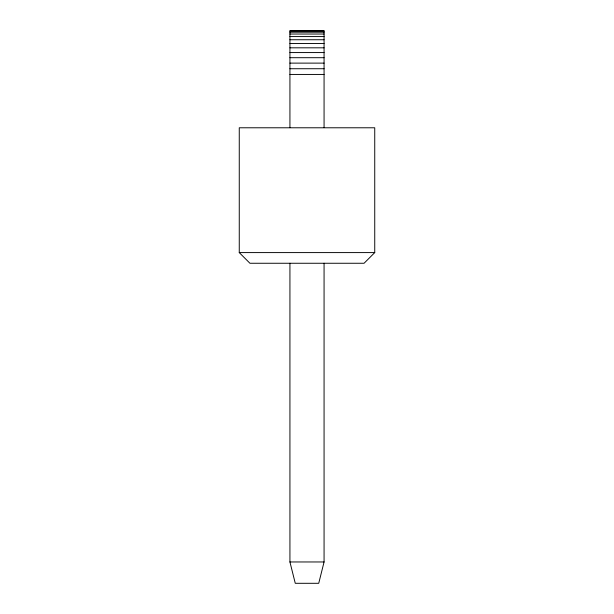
<?xml version="1.0" encoding="UTF-8"?>
<svg xmlns="http://www.w3.org/2000/svg" width="614" height="614" viewBox="0 0 614 614"><rect width="100%" height="100%" fill="white"/><g stroke="black" fill="none" stroke-linecap="round" stroke-linejoin="round"><path stroke-width="0.92" d="M324.069 263.26L324.069 561.963L318.735 583.3L295.265 583.3L289.931 561.963L289.931 263.26M374.74 252.592L364.071 263.26L249.929 263.26L239.26 252.592L239.26 127.781L374.74 127.781L374.74 252.592L239.26 252.592M289.931 31.076L324.069 31.076M289.931 32.189L324.069 32.189M289.931 34.031L324.069 34.031M289.931 36.564L324.069 36.564M289.931 39.741L324.069 39.741M289.931 43.51L324.069 43.51M289.931 47.815L324.069 47.815M289.931 52.566L324.069 52.566M289.931 57.701L324.069 57.701M289.931 63.119L324.069 63.119M289.931 68.73L324.069 68.73M289.931 74.44L324.069 74.44M289.931 561.963L324.069 561.963M324.069 127.635L324.069 30.7L289.931 30.7L289.931 127.635"/></g></svg>
